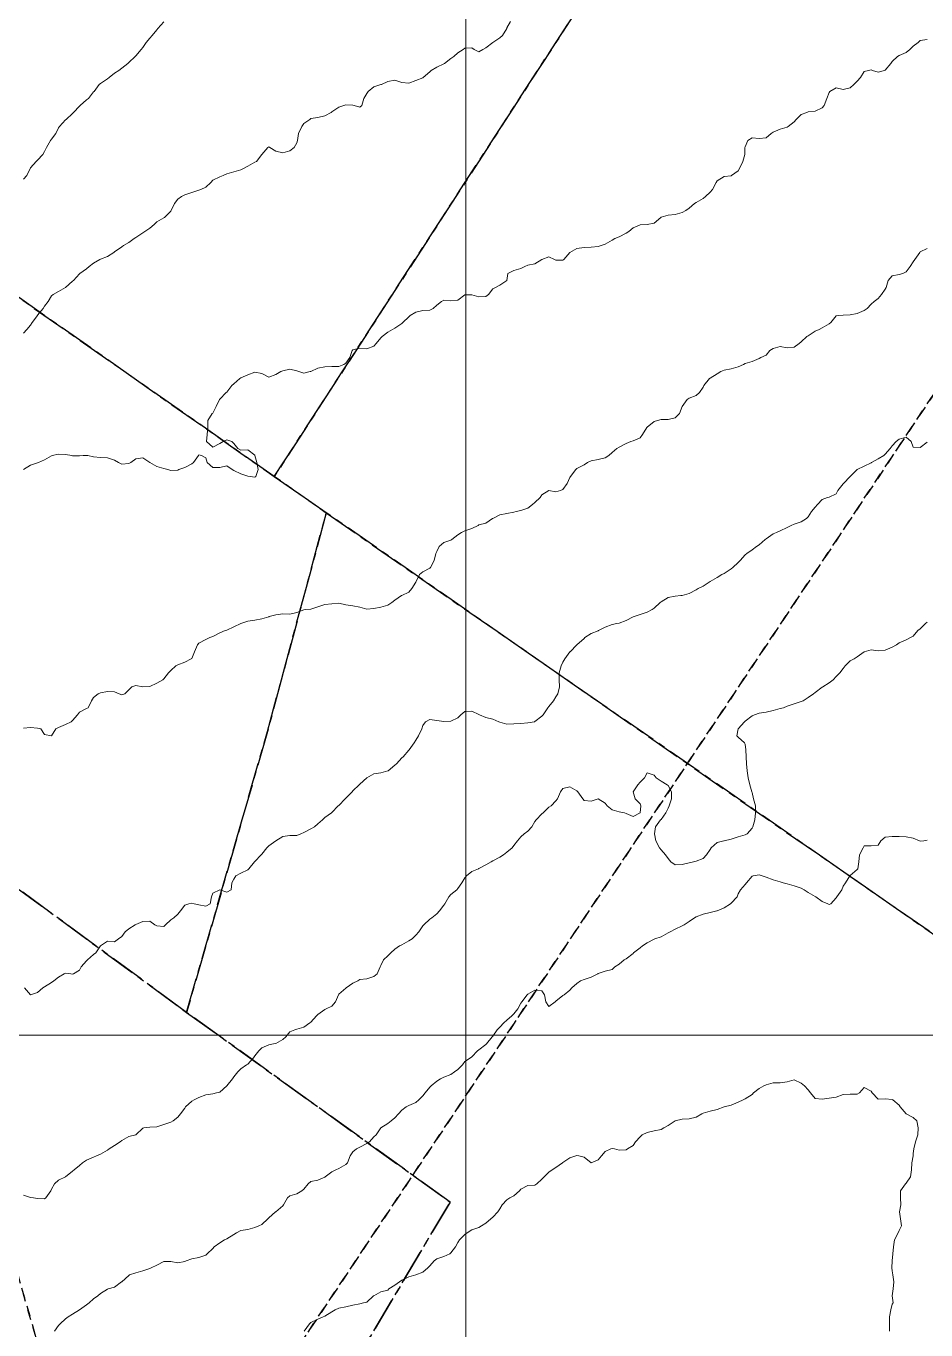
# Model space of a CAD drawing. Header units: centimetres. Extents: x 0 to 642158, y -847 to 649707.
# Drawn here: x 615935.4 to 615999.7, y 620066.3 to 620159.4 of the extents above; entities that cross this region are included whole.
import ezdxf

# ---------------------------------------------------------------- set-up
doc = ezdxf.new("R2010")
doc.units = ezdxf.units.CM
doc.header["$MEASUREMENT"] = 0
doc.linetypes.add('CENTERX2', pattern=[4, 2.5, -0.5, 0.5, -0.5])
doc.linetypes.add('JIS_02_0.7', pattern=[1.35, 0.75, -0.6])
for name, color, linetype, lineweight in [('MEV_grille', 254, 'Continuous', 9), ('WAL_parcellaire agricole', 7, 'JIS_02_0.7', 25), ('WAL_topographie 0.5', 253, 'Continuous', 20)]:
    doc.layers.add(name, color=color, linetype=linetype, lineweight=lineweight)
doc.layers.add('SPW_parcellaire cadastral', color=7, linetype='CENTERX2', lineweight=25, true_color=0xff0542)

# ---------------------------------------------------------------- blocks, each defined once
blk = doc.blocks.new('*U114')
at = {"layer": 'MEV_grille', "transparency": 33554687}
blk.add_lwpolyline([(-1338.461, 0), (1338.461, 0)], dxfattribs=at)
blk = doc.blocks.new('*U115')
at = {"layer": 'MEV_grille', "color": 0, "linetype": 'ByBlock', "lineweight": -2, "transparency": 16777216}
blk.add_blockref('*U114', (0, -2300), dxfattribs=at)
blk = doc.blocks.new('*U112')
at = {"layer": 'MEV_grille', "transparency": 33554687}
blk.add_lwpolyline([(0, 1825.476), (0, -1825.476)], dxfattribs=at)
blk = doc.blocks.new('*U113')
at = {"layer": 'MEV_grille', "color": 0, "linetype": 'ByBlock', "lineweight": -2, "transparency": 16777216}
blk.add_blockref('*U112', (600, 0), dxfattribs=at)

msp = doc.modelspace()

# ---------------------------------------------------------------- linework, layer by layer
at = {"layer": 'SPW_parcellaire cadastral'}
for points in [[(615891.917, 620173.613), (615895.065, 620178.511), (615907.563, 620197.954), (615915.913, 620210.944), (615922.479, 620221.159), (615926.892, 620228.023), (615935.274, 620241.065), (615943.12, 620253.27), (615952.038, 620267.144), (615960.558, 620280.975), (615961.505, 620282.512), (615982.334, 620272.36), (615981.524, 620270.44), (615983.554, 620269.58), (615984.324, 620271.39), (616031.659, 620248.331), (615953.145, 620127.255), (615929.465, 620143.854), (615915.182, 620112.256), (615895.058, 620127.02), (615872.572, 620143.518), (615891.917, 620173.613)], [(615953.145, 620127.255), (616031.659, 620248.331), (616113.067, 620206.183), (616073.592, 620158.112), (616067.603, 620150.735), (616044.916, 620121.783), (616044.003, 620120.557), (616016.529, 620083.663), (616016.323, 620083.38), (615956.854, 620124.661), (615953.145, 620127.255)], [(615915.182, 620112.256), (615929.465, 620143.854), (615953.145, 620127.255), (615956.854, 620124.661), (615952.659, 620109.059), (615946.888, 620088.993), (615915.182, 620112.256)], [(616010.112, 620074.836), (616000.203, 620061.184), (615998.294, 620058.897), (615988.664, 620043.038), (615985.801, 620038.308), (615984.7, 620036.49), (615982.973, 620033.799), (615982.295, 620032.687), (615961.524, 619998.675), (615960.7, 619997.341), (615954.546, 619987.448), (615943.193, 619994.775), (615954.326, 620014.289), (615935.763, 620024.967), (615965.691, 620075.456), (615946.888, 620088.993), (615952.659, 620109.059), (615956.854, 620124.661), (616016.323, 620083.38), (616010.112, 620074.836)], [(615915.182, 620112.256), (615946.888, 620088.993), (615965.691, 620075.456), (615935.763, 620024.967), (615931.384, 620017.584), (615921.306, 620023.56), (615924.419, 620028.984), (615913.616, 620035.125), (615903.008, 620016.753), (615901.237, 620014.262), (615896.22, 620018.627), (615893.903, 620015.366), (615884.68, 620023.608), (615867.384, 620038.968), (615876.349, 620048.053), (615881.571, 620053.877), (615891.43, 620064.089), (615915.182, 620112.256)]]:
    msp.add_lwpolyline(points, dxfattribs=at)
at = {"layer": 'WAL_parcellaire agricole'}
for points in [[(616150.914, 620359.078), (615936.082, 620036.976), (615932.582, 620039.176), (615940.259, 620051.484), (615927.245, 620096.578), (615917.1, 620116.655)], [(616150.914, 620359.078), (616183.111, 620336.635), (616208.947, 620308.639), (616155.622, 620243.466), (616217.862, 620182.708), (616203.663, 620173.206), (616184.165, 620157.904), (616167.867, 620143.102), (616128.472, 620104.198), (616097.776, 620073.395), (616056.231, 620032.04), (616023.654, 620063.139), (616022.713, 620062.374), (616011.3, 620073.696), (616009.712, 620074.108), (615999.979, 620060.383), (615981.482, 620034.031), (615960.98, 620049.529), (615951.282, 620035.378), (615946.22, 620026.579), (615935.605, 620032.368), (615936.082, 620036.976), (616150.914, 620359.078)], [(615940.259, 620051.484), (615932.582, 620039.176), (615917.581, 620048.874), (615911.899, 620041.34), (615912.03, 620035.53), (615902.585, 620017.472), (615905.185, 620015.173), (615900.586, 620009.872), (615867.983, 620038.768), (615876.881, 620048.669), (615890.563, 620063.375), (615917.1, 620116.655), (615927.245, 620096.578), (615940.259, 620051.484)]]:
    msp.add_lwpolyline(points, dxfattribs=at)
at = {"layer": 'WAL_topographie 0.5'}
for points in [[(615935.25, 620137.482), (615935.484, 620137.75), (615935.75, 620138.065), (615935.866, 620138.25), (615936.237, 620138.75), (615936.25, 620138.767), (615936.653, 620139.25), (615936.75, 620139.409), (615937.009, 620139.75), (615937.25, 620140.162), (615937.357, 620140.25), (615937.75, 620140.47), (615938.25, 620140.75), (615938.25, 620140.75), (615938.75, 620141.203), (615938.804, 620141.25), (615939.25, 620141.731), (615939.274, 620141.75), (615939.75, 620142.083), (615939.935, 620142.25), (615940.25, 620142.486), (615940.702, 620142.75), (615940.75, 620142.776), (615941.25, 620142.957), (615941.697, 620143.25), (615941.75, 620143.287), (615942.25, 620143.661), (615942.369, 620143.75), (615942.75, 620143.966), (615943.139, 620144.25), (615943.25, 620144.331), (615943.75, 620144.663), (615943.896, 620144.75), (615944.25, 620144.986), (615944.567, 620145.25), (615944.75, 620145.427), (615945.25, 620145.724), (615945.3, 620145.75), (615945.75, 620146.2), (615945.778, 620146.25), (615946.016, 620146.75), (615946.25, 620147.063), (615946.515, 620147.25), (615946.75, 620147.371), (615947.25, 620147.524), (615947.75, 620147.687), (615947.893, 620147.75), (615948.25, 620147.917), (615948.62, 620148.25), (615948.75, 620148.402), (615949.25, 620148.653), (615949.5, 620148.75), (615949.75, 620148.875), (615950.25, 620149.016), (615950.75, 620149.139), (615950.938, 620149.25), (615951.25, 620149.417), (615951.75, 620149.694), (615951.875, 620149.75), (615952.25, 620150.25), (615952.25, 620150.25), (615952.678, 620150.75), (615952.75, 620150.788), (615952.834, 620150.75), (615953.25, 620150.473), (615953.75, 620150.375), (615954.25, 620150.51), (615954.566, 620150.75), (615954.75, 620151.068), (615954.809, 620151.25), (615954.871, 620151.75), (615955.121, 620152.25), (615955.25, 620152.461), (615955.673, 620152.75), (615955.75, 620152.817), (615956.25, 620152.897), (615956.75, 620153.015), (615957.194, 620153.25), (615957.25, 620153.286), (615957.75, 620153.615), (615958.1, 620153.75), (615958.25, 620153.791), (615958.75, 620153.771), (615958.85, 620153.75), (615959.25, 620153.625), (615959.393, 620153.75), (615959.536, 620154.25), (615959.75, 620154.596), (615959.833, 620154.75), (615960.25, 620155.073), (615960.75, 620155.236), (615960.786, 620155.25), (615961.25, 620155.467), (615961.75, 620155.547), (615962.25, 620155.386), (615962.75, 620155.335), (615963.25, 620155.526), (615963.75, 620155.73), (615963.778, 620155.75), (615964.25, 620156.155), (615964.33, 620156.25), (615964.75, 620156.469), (615965.25, 620156.729), (615965.287, 620156.75), (615965.75, 620157.089), (615965.964, 620157.25), (615966.25, 620157.505), (615966.633, 620157.75), (615966.75, 620157.84), (615967.25, 620157.857), (615967.4, 620157.75), (615967.75, 620157.566), (615968.019, 620157.75), (615968.25, 620157.861), (615968.75, 620158.25), (615968.75, 620158.25), (615969.25, 620158.566), (615969.425, 620158.75), (615969.731, 620159.25), (615969.75, 620159.298), (615970.014, 620159.75)], [(615935.25, 620148.477), (615935.485, 620148.75), (615935.728, 620149.25), (615935.75, 620149.292), (615936.143, 620149.75), (615936.25, 620149.836), (615936.632, 620150.25), (615936.75, 620150.454), (615936.885, 620150.75), (615937.18, 620151.25), (615937.25, 620151.333), (615937.544, 620151.75), (615937.75, 620152.139), (615937.823, 620152.25), (615938.25, 620152.71), (615938.292, 620152.75), (615938.75, 620153.184), (615938.818, 620153.25), (615939.25, 620153.707), (615939.286, 620153.75), (615939.75, 620154.148), (615939.872, 620154.25), (615940.25, 620154.72), (615940.276, 620154.75), (615940.653, 620155.25), (615940.75, 620155.317), (615941.25, 620155.644), (615941.369, 620155.75), (615941.75, 620156.041), (615942.053, 620156.25), (615942.25, 620156.41), (615942.682, 620156.75), (615942.75, 620156.824), (615943.203, 620157.25), (615943.25, 620157.298), (615943.65, 620157.75), (615943.75, 620157.885), (615943.987, 620158.25), (615944.25, 620158.55), (615944.425, 620158.75), (615944.75, 620159.144), (615944.825, 620159.25), (615945.25, 620159.705)], [(615935.25, 620127.75), (615935.75, 620128.074), (615936.25, 620128.226), (615936.317, 620128.25), (615936.75, 620128.447), (615937.25, 620128.733), (615937.3, 620128.75), (615937.75, 620128.848), (615938.25, 620128.837), (615938.694, 620128.75), (615938.75, 620128.739), (615939.25, 620128.739), (615939.5, 620128.75), (615939.75, 620128.764), (615939.833, 620128.75), (615940.25, 620128.667), (615940.75, 620128.621), (615941.25, 620128.583), (615941.75, 620128.429), (615942.028, 620128.25), (615942.25, 620128.136), (615942.75, 620128.175), (615942.893, 620128.25), (615943.25, 620128.518), (615943.75, 620128.589), (615944.25, 620128.267), (615944.269, 620128.25), (615944.75, 620127.972), (615945.25, 620127.827), (615945.536, 620127.75), (615945.75, 620127.693), (615946.25, 620127.72), (615946.341, 620127.75), (615946.75, 620127.895), (615947.25, 620128.157), (615947.388, 620128.25), (615947.727, 620128.75), (615947.75, 620128.796), (615947.95, 620128.75), (615948.25, 620128.583), (615948.357, 620128.25), (615948.75, 620127.906), (615949.25, 620127.906), (615949.75, 620128.01), (615950.132, 620127.75), (615950.25, 620127.694), (615950.75, 620127.441), (615951.25, 620127.273), (615951.417, 620127.25), (615951.75, 620127.214), (615951.827, 620127.25), (615951.988, 620127.75), (615951.893, 620128.25), (615951.766, 620128.75), (615951.75, 620128.773), (615951.25, 620129.161), (615950.75, 620129.147), (615950.536, 620129.25), (615950.25, 620129.614), (615950.125, 620129.75), (615949.75, 620129.882), (615949.5, 620129.75), (615949.25, 620129.614), (615948.75, 620129.342), (615948.31, 620129.75), (615948.36, 620130.25), (615948.407, 620130.75), (615948.4, 620131.25), (615948.717, 620131.75), (615948.75, 620131.788), (615948.99, 620132.25), (615949.228, 620132.75), (615949.25, 620132.772), (615949.708, 620133.25), (615949.75, 620133.28), (615950.11, 620133.75), (615950.25, 620133.883), (615950.684, 620134.25), (615950.75, 620134.296), (615951.25, 620134.515), (615951.75, 620134.7), (615952.25, 620134.607), (615952.75, 620134.355), (615953.25, 620134.55), (615953.603, 620134.75), (615953.75, 620134.807), (615954.25, 620134.909), (615954.75, 620134.798), (615954.887, 620134.75), (615955.25, 620134.639), (615955.694, 620134.75), (615955.75, 620134.764), (615956.25, 620135), (615956.75, 620135.094), (615957.25, 620135.107), (615957.75, 620135.107), (615958.107, 620135.25), (615958.25, 620135.341), (615958.54, 620135.75), (615958.694, 620136.25), (615958.75, 620136.295), (615959.25, 620136.407), (615959.75, 620136.361), (615960.25, 620136.55), (615960.404, 620136.75), (615960.75, 620137.159), (615960.855, 620137.25), (615961.25, 620137.562), (615961.571, 620137.75), (615961.75, 620137.854), (615962.25, 620138.175), (615962.329, 620138.25), (615962.75, 620138.65), (615962.841, 620138.75), (615963.25, 620138.993), (615963.75, 620139.1), (615964.25, 620139.125), (615964.477, 620139.25), (615964.75, 620139.5), (615965.083, 620139.75), (615965.25, 620139.838), (615965.75, 620139.798), (615966.25, 620139.857), (615966.75, 620140.217), (615967.25, 620140.229), (615967.75, 620140.083), (615968.25, 620140.098), (615968.434, 620140.25), (615968.75, 620140.65), (615968.938, 620140.75), (615969.25, 620140.917), (615969.75, 620141.25), (615969.75, 620141.251), (615969.812, 620141.75), (615970.25, 620141.956), (615970.75, 620142.111), (615971.028, 620142.25), (615971.25, 620142.341), (615971.75, 620142.434), (615972.25, 620142.75), (615972.25, 620142.75), (615972.75, 620142.941), (615973.15, 620142.75), (615973.25, 620142.697), (615973.75, 620142.713), (615973.817, 620142.75), (615974.25, 620143.25), (615974.25, 620143.25), (615974.75, 620143.528), (615975.25, 620143.613), (615975.75, 620143.625), (615976.25, 620143.678), (615976.464, 620143.75), (615976.75, 620143.845), (615977.25, 620144.135), (615977.45, 620144.25), (615977.75, 620144.375), (615978.25, 620144.625), (615978.446, 620144.75), (615978.75, 620145), (615979.25, 620145.215), (615979.75, 620145.25), (615979.75, 620145.25), (615980.25, 620145.35), (615980.73, 620145.75), (615980.75, 620145.761), (615981.25, 620145.924), (615981.75, 620145.96), (615982.25, 620146.094), (615982.528, 620146.25), (615982.75, 620146.424), (615983.145, 620146.75), (615983.25, 620146.827), (615983.75, 620147.103), (615983.929, 620147.25), (615984.25, 620147.55), (615984.417, 620147.75), (615984.684, 620148.25), (615984.75, 620148.359), (615985.25, 620148.676), (615985.75, 620148.733), (615985.786, 620148.75), (615986.25, 620149.075), (615986.356, 620149.25), (615986.578, 620149.75), (615986.727, 620150.25), (615986.741, 620150.75), (615986.75, 620150.8), (615986.937, 620151.25), (615987.25, 620151.442), (615987.75, 620151.385), (615988.25, 620151.446), (615988.618, 620151.75), (615988.75, 620151.843), (615989.25, 620152.046), (615989.75, 620152.185), (615989.833, 620152.25), (615990.25, 620152.576), (615990.383, 620152.75), (615990.75, 620153.094), (615991.167, 620153.25), (615991.25, 620153.282), (615991.75, 620153.33), (615992.25, 620153.583), (615992.39, 620153.75), (615992.589, 620154.25), (615992.75, 620154.667), (615992.803, 620154.75), (615993.25, 620155.008), (615993.75, 620154.886), (615994.25, 620155.009), (615994.519, 620155.25), (615994.75, 620155.481), (615994.983, 620155.75), (615995.25, 620156.171), (615995.55, 620156.25), (615995.75, 620156.28), (615995.85, 620156.25), (615996.25, 620156.121), (615996.694, 620156.25), (615996.75, 620156.271), (615997.146, 620156.75), (615997.25, 620156.893), (615997.625, 620157.25), (615997.75, 620157.313), (615998.25, 620157.539), (615998.5, 620157.75), (615998.75, 620157.972), (615999.095, 620158.25), (615999.25, 620158.386), (615999.75, 620158.462)], [(615935.25, 620109.281), (615935.75, 620109.331), (615936.25, 620109.297), (615936.472, 620109.25), (615936.75, 620108.833), (615937.25, 620108.75), (615937.562, 620109.25), (615937.75, 620109.331), (615938.25, 620109.554), (615938.641, 620109.75), (615938.75, 620109.831), (615939.092, 620110.25), (615939.25, 620110.432), (615939.75, 620110.693), (615939.85, 620110.75), (615940.089, 620111.25), (615940.25, 620111.487), (615940.583, 620111.75), (615940.75, 620111.819), (615941.25, 620111.899), (615941.75, 620111.879), (615942.083, 620111.75), (615942.25, 620111.663), (615942.472, 620111.75), (615942.75, 620112.028), (615942.972, 620112.25), (615943.25, 620112.336), (615943.75, 620112.25), (615944.25, 620112.27), (615944.75, 620112.491), (615945.187, 620112.75), (615945.25, 620112.813), (615945.6, 620113.25), (615945.75, 620113.417), (615946.125, 620113.75), (615946.25, 620113.819), (615946.75, 620114.008), (615947.221, 620114.25), (615947.25, 620114.273), (615947.456, 620114.75), (615947.665, 620115.25), (615947.75, 620115.355), (615948.25, 620115.625), (615948.536, 620115.75), (615948.75, 620115.844), (615949.25, 620116.104), (615949.631, 620116.25), (615949.75, 620116.295), (615950.25, 620116.53), (615950.75, 620116.75), (615950.75, 620116.75), (615951.25, 620116.917), (615951.75, 620117), (615952.25, 620117.106), (615952.75, 620117.241), (615952.786, 620117.25), (615953.25, 620117.38), (615953.75, 620117.448), (615954.25, 620117.437), (615954.75, 620117.556), (615955.25, 620117.734), (615955.375, 620117.75), (615955.75, 620117.784), (615956.25, 620117.961), (615956.75, 620118.109), (615957.25, 620118.174), (615957.75, 620118.221), (615958.25, 620118.087), (615958.75, 620118.017), (615959.25, 620117.921), (615959.75, 620117.794), (615960.25, 620117.841), (615960.75, 620117.922), (615961.25, 620118.077), (615961.544, 620118.25), (615961.75, 620118.434), (615962.212, 620118.75), (615962.25, 620118.771), (615962.75, 620119.01), (615962.964, 620119.25), (615963.25, 620119.721), (615963.263, 620119.75), (615963.511, 620120.25), (615963.75, 620120.446), (615964.25, 620120.707), (615964.294, 620120.75), (615964.556, 620121.25), (615964.674, 620121.75), (615964.75, 620121.906), (615964.922, 620122.25), (615965.25, 620122.542), (615965.75, 620122.705), (615965.821, 620122.75), (615966.25, 620123.093), (615966.5, 620123.25), (615966.75, 620123.375), (615967.25, 620123.547), (615967.691, 620123.75), (615967.75, 620123.8), (615968.25, 620123.927), (615968.708, 620124.25), (615968.75, 620124.263), (615969.25, 620124.511), (615969.75, 620124.613), (615970.25, 620124.707), (615970.417, 620124.75), (615970.75, 620124.835), (615971.25, 620125.006), (615971.567, 620125.25), (615971.75, 620125.399), (615972.122, 620125.75), (615972.25, 620125.945), (615972.75, 620126.25), (615973.25, 620126.156), (615973.583, 620126.25), (615973.75, 620126.322), (615974.04, 620126.75), (615974.25, 620127.183), (615974.286, 620127.25), (615974.667, 620127.75), (615974.75, 620127.819), (615975.25, 620128.09), (615975.5, 620128.25), (615975.75, 620128.383), (615976.25, 620128.468), (615976.75, 620128.579), (615977.021, 620128.75), (615977.25, 620128.979), (615977.592, 620129.25), (615977.75, 620129.357), (615978.25, 620129.603), (615978.583, 620129.75), (615978.75, 620129.81), (615979.25, 620130.026), (615979.426, 620130.25), (615979.724, 620130.75), (615979.75, 620130.779), (615980.25, 620131.174), (615980.5, 620131.25), (615980.75, 620131.324), (615981.25, 620131.337), (615981.75, 620131.434), (615982.074, 620131.75), (615982.25, 620132.25), (615982.25, 620132.25), (615982.614, 620132.75), (615982.75, 620132.85), (615983.25, 620133.036), (615983.487, 620133.25), (615983.75, 620133.635), (615983.813, 620133.75), (615984.2, 620134.25), (615984.25, 620134.286), (615984.75, 620134.589), (615985.028, 620134.75), (615985.25, 620134.858), (615985.75, 620134.941), (615986.25, 620135.089), (615986.635, 620135.25), (615986.75, 620135.313), (615987.25, 620135.456), (615987.75, 620135.683), (615987.861, 620135.75), (615988.25, 620135.917), (615988.519, 620136.25), (615988.75, 620136.396), (615989.25, 620136.527), (615989.75, 620136.437), (615990.25, 620136.48), (615990.607, 620136.75), (615990.75, 620136.871), (615991.167, 620137.25), (615991.25, 620137.303), (615991.75, 620137.625), (615992.028, 620137.75), (615992.25, 620137.861), (615992.75, 620138.15), (615992.859, 620138.25), (615993.25, 620138.724), (615993.417, 620138.75), (615993.75, 620138.786), (615994.25, 620138.797), (615994.75, 620138.885), (615995.25, 620139.109), (615995.454, 620139.25), (615995.75, 620139.558), (615995.968, 620139.75), (615996.25, 620139.974), (615996.492, 620140.25), (615996.75, 620140.636), (615996.808, 620140.75), (615996.966, 620141.25), (615997.25, 620141.589), (615997.75, 620141.679), (615998, 620141.75), (615998.25, 620141.869), (615998.526, 620142.25), (615998.75, 620142.575), (615998.859, 620142.75), (615999.22, 620143.25), (615999.25, 620143.285), (615999.75, 620143.531)], [(615935.317, 620090.75), (615935.75, 620090.25), (615936.25, 620090.406), (615936.616, 620090.75), (615936.75, 620090.827), (615937.25, 620091.133), (615937.409, 620091.25), (615937.75, 620091.518), (615938.156, 620091.75), (615938.25, 620091.794), (615938.625, 620091.75), (615938.75, 620091.728), (615938.812, 620091.75), (615939.25, 620092), (615939.359, 620092.25), (615939.75, 620092.681), (615939.817, 620092.75), (615940.25, 620093.121), (615940.405, 620093.25), (615940.75, 620093.75), (615940.75, 620093.75), (615941.25, 620094.075), (615941.75, 620094.036), (615942.031, 620094.25), (615942.25, 620094.417), (615942.491, 620094.75), (615942.75, 620094.971), (615943.225, 620095.25), (615943.25, 620095.269), (615943.75, 620095.479), (615944.25, 620095.5), (615944.625, 620095.25), (615944.75, 620095.185), (615945.25, 620095.125), (615945.386, 620095.25), (615945.75, 620095.598), (615945.969, 620095.75), (615946.25, 620096.015), (615946.461, 620096.25), (615946.75, 620096.643), (615947.05, 620096.75), (615947.25, 620096.788), (615947.417, 620096.75), (615947.75, 620096.673), (615948.25, 620096.583), (615948.558, 620096.75), (615948.659, 620097.25), (615948.75, 620097.5), (615949.25, 620097.75), (615949.25, 620097.75), (615949.25, 620097.75), (615949.75, 620097.576), (615950.058, 620097.75), (615950.119, 620098.25), (615950.25, 620098.499), (615950.389, 620098.75), (615950.75, 620098.936), (615951.25, 620099.167), (615951.316, 620099.25), (615951.739, 620099.75), (615951.75, 620099.761), (615952.217, 620100.25), (615952.25, 620100.3), (615952.605, 620100.75), (615952.75, 620100.891), (615953.25, 620101.25), (615953.25, 620101.25), (615953.75, 620101.547), (615954.25, 620101.625), (615954.75, 620101.632), (615955.032, 620101.75), (615955.25, 620101.835), (615955.75, 620102.101), (615956.009, 620102.25), (615956.25, 620102.447), (615956.595, 620102.75), (615956.75, 620102.905), (615957.226, 620103.25), (615957.25, 620103.272), (615957.708, 620103.75), (615957.75, 620103.778), (615958.209, 620104.25), (615958.25, 620104.297), (615958.703, 620104.75), (615958.75, 620104.804), (615959.196, 620105.25), (615959.25, 620105.302), (615959.75, 620105.75), (615959.75, 620105.75), (615960.25, 620106.029), (615960.75, 620106.099), (615961.25, 620106.234), (615961.278, 620106.25), (615961.75, 620106.636), (615961.859, 620106.75), (615962.25, 620107.159), (615962.35, 620107.25), (615962.75, 620107.721), (615962.768, 620107.75), (615963.13, 620108.25), (615963.25, 620108.426), (615963.428, 620108.75), (615963.667, 620109.25), (615963.75, 620109.472), (615963.929, 620109.75), (615964.25, 620109.917), (615964.75, 620109.838), (615965.25, 620109.76), (615965.75, 620109.788), (615966.25, 620110.028), (615966.46, 620110.25), (615966.75, 620110.489), (615967.25, 620110.497), (615967.75, 620110.261), (615967.786, 620110.25), (615968.25, 620110.062), (615968.75, 620109.942), (615969.161, 620109.75), (615969.25, 620109.708), (615969.75, 620109.586), (615970.25, 620109.59), (615970.75, 620109.622), (615971.25, 620109.676), (615971.712, 620109.75), (615971.75, 620109.758), (615972.25, 620110.134), (615972.344, 620110.25), (615972.668, 620110.75), (615972.75, 620110.844), (615973.066, 620111.25), (615973.25, 620111.534), (615973.392, 620111.75), (615973.504, 620112.25), (615973.474, 620112.75), (615973.471, 620113.25), (615973.628, 620113.75), (615973.75, 620114.012), (615973.889, 620114.25), (615974.25, 620114.731), (615974.272, 620114.75), (615974.75, 620115.25), (615974.75, 620115.25), (615975.25, 620115.702), (615975.309, 620115.75), (615975.75, 620116.039), (615976.25, 620116.232), (615976.286, 620116.25), (615976.75, 620116.51), (615977.25, 620116.687), (615977.583, 620116.75), (615977.75, 620116.776), (615978.25, 620116.979), (615978.75, 620117.226), (615978.822, 620117.25), (615979.25, 620117.408), (615979.75, 620117.563), (615980.11, 620117.75), (615980.25, 620117.859), (615980.681, 620118.25), (615980.75, 620118.319), (615981.25, 620118.622), (615981.75, 620118.711), (615982.15, 620118.75), (615982.25, 620118.764), (615982.75, 620118.9), (615983.25, 620119.157), (615983.406, 620119.25), (615983.75, 620119.427), (615984.25, 620119.75), (615984.25, 620119.75), (615984.75, 620120.039), (615985.083, 620120.25), (615985.25, 620120.329), (615985.75, 620120.658), (615985.865, 620120.75), (615986.25, 620121.116), (615986.395, 620121.25), (615986.75, 620121.659), (615986.87, 620121.75), (615987.25, 620122.029), (615987.562, 620122.25), (615987.75, 620122.372), (615988.174, 620122.75), (615988.25, 620122.808), (615988.75, 620123.159), (615989, 620123.25), (615989.25, 620123.379), (615989.75, 620123.607), (615990.028, 620123.75), (615990.25, 620123.864), (615990.75, 620124.018), (615991.132, 620124.25), (615991.25, 620124.375), (615991.481, 620124.75), (615991.75, 620125.068), (615991.924, 620125.25), (615992.25, 620125.607), (615992.625, 620125.75), (615992.75, 620125.786), (615993.25, 620126.012), (615993.372, 620126.25), (615993.75, 620126.734), (615993.763, 620126.75), (615994.25, 620127.25), (615994.25, 620127.25), (615994.75, 620127.75), (615994.75, 620127.75), (615995.25, 620128.005), (615995.75, 620128.233), (615995.774, 620128.25), (615996.25, 620128.525), (615996.64, 620128.75), (615996.75, 620128.842), (615997.101, 620129.25), (615997.25, 620129.439), (615997.542, 620129.75), (615997.75, 620129.911), (615998.25, 620130.061), (615998.61, 620129.75), (615998.75, 620129.341), (615999.25, 620129.324), (615999.75, 620129.718)], [(615935.25, 620075.947), (615935.75, 620075.775), (615935.95, 620075.75), (615936.25, 620075.717), (615936.75, 620075.69), (615936.846, 620075.75), (615937.194, 620076.25), (615937.25, 620076.383), (615937.462, 620076.75), (615937.75, 620077.008), (615938.25, 620077.25), (615938.25, 620077.25), (615938.75, 620077.669), (615938.854, 620077.75), (615939.25, 620078.067), (615939.454, 620078.25), (615939.75, 620078.45), (615940.25, 620078.672), (615940.456, 620078.75), (615940.75, 620078.885), (615941.25, 620079.171), (615941.35, 620079.25), (615941.75, 620079.505), (615942.134, 620079.75), (615942.25, 620079.856), (615942.75, 620080.141), (615943.25, 620080.25), (615943.25, 620080.25), (615943.75, 620080.727), (615943.834, 620080.75), (615944.25, 620080.812), (615944.75, 620080.836), (615945.25, 620081), (615945.75, 620081.148), (615945.922, 620081.25), (615946.25, 620081.517), (615946.45, 620081.75), (615946.75, 620082.167), (615946.815, 620082.25), (615947.25, 620082.658), (615947.417, 620082.75), (615947.75, 620082.92), (615948.25, 620083.117), (615948.75, 620083.194), (615949.023, 620083.25), (615949.25, 620083.303), (615949.75, 620083.75), (615949.75, 620083.75), (615950.169, 620084.25), (615950.25, 620084.4), (615950.53, 620084.75), (615950.75, 620084.97), (615951.162, 620085.25), (615951.25, 620085.294), (615951.658, 620085.75), (615951.75, 620085.89), (615952.05, 620086.25), (615952.25, 620086.472), (615952.75, 620086.673), (615953.084, 620086.75), (615953.25, 620086.787), (615953.75, 620087.07), (615953.962, 620087.25), (615954.25, 620087.615), (615954.6, 620087.75), (615954.75, 620087.789), (615955.25, 620087.941), (615955.67, 620088.25), (615955.75, 620088.309), (615956.156, 620088.75), (615956.25, 620088.85), (615956.75, 620089.207), (615956.85, 620089.25), (615957.25, 620089.45), (615957.523, 620089.75), (615957.716, 620090.25), (615957.75, 620090.297), (615958.25, 620090.734), (615958.266, 620090.75), (615958.75, 620091.08), (615959.114, 620091.25), (615959.25, 620091.338), (615959.75, 620091.383), (615960.25, 620091.559), (615960.491, 620091.75), (615960.709, 620092.25), (615960.75, 620092.338), (615960.95, 620092.75), (615961.25, 620093.034), (615961.472, 620093.25), (615961.75, 620093.52), (615962.09, 620093.75), (615962.25, 620093.829), (615962.75, 620094.094), (615962.976, 620094.25), (615963.25, 620094.516), (615963.453, 620094.75), (615963.75, 620095.173), (615963.806, 620095.25), (615964.25, 620095.65), (615964.393, 620095.75), (615964.75, 620096.044), (615964.939, 620096.25), (615965.25, 620096.646), (615965.308, 620096.75), (615965.613, 620097.25), (615965.75, 620097.409), (615966.167, 620097.75), (615966.25, 620097.844), (615966.521, 620098.25), (615966.75, 620098.594), (615966.856, 620098.75), (615967.25, 620099.053), (615967.73, 620099.25), (615967.75, 620099.259), (615968.25, 620099.53), (615968.629, 620099.75), (615968.75, 620099.823), (615969.25, 620100.09), (615969.508, 620100.25), (615969.75, 620100.445), (615970.117, 620100.75), (615970.25, 620100.91), (615970.493, 620101.25), (615970.75, 620101.523), (615970.977, 620101.75), (615971.25, 620101.946), (615971.53, 620102.25), (615971.75, 620102.617), (615971.83, 620102.75), (615972.25, 620103.17), (615972.335, 620103.25), (615972.75, 620103.656), (615972.905, 620103.75), (615973.25, 620104.095), (615973.36, 620104.25), (615973.58, 620104.75), (615973.75, 620104.974), (615974.25, 620105.1), (615974.75, 620104.803), (615974.808, 620104.75), (615975.167, 620104.25), (615975.25, 620104.135), (615975.75, 620104.077), (615976.25, 620104.25), (615976.25, 620104.25), (615976.25, 620104.25), (615976.75, 620103.938), (615976.9, 620103.75), (615977.25, 620103.458), (615977.75, 620103.321), (615978.15, 620103.25), (615978.25, 620103.188), (615978.75, 620102.972), (615979.25, 620103.25), (615979.25, 620103.25), (615979.303, 620103.75), (615979.25, 620103.884), (615978.906, 620104.25), (615978.75, 620104.75), (615978.75, 620104.75), (615978.75, 620104.75), (615979.083, 620105.25), (615979.25, 620105.424), (615979.562, 620105.75), (615979.75, 620106.096), (615980.25, 620105.944), (615980.402, 620105.75), (615980.75, 620105.507), (615981.175, 620105.25), (615981.25, 620105.205), (615981.504, 620104.75), (615981.488, 620104.25), (615981.339, 620103.75), (615981.25, 620103.573), (615981.08, 620103.25), (615980.75, 620102.774), (615980.717, 620102.75), (615980.364, 620102.25), (615980.277, 620101.75), (615980.375, 620101.25), (615980.65, 620100.75), (615980.75, 620100.614), (615981.058, 620100.25), (615981.25, 620099.992), (615981.456, 620099.75), (615981.75, 620099.523), (615982.25, 620099.544), (615982.75, 620099.685), (615983.073, 620099.75), (615983.25, 620099.802), (615983.75, 620099.981), (615983.99, 620100.25), (615984.25, 620100.615), (615984.32, 620100.75), (615984.75, 620101.137), (615985.231, 620101.25), (615985.25, 620101.254), (615985.75, 620101.365), (615986.25, 620101.535), (615986.75, 620101.671), (615986.893, 620101.75), (615987.25, 620102.151), (615987.304, 620102.25), (615987.448, 620102.75), (615987.5, 620103.25), (615987.48, 620103.75), (615987.359, 620104.25), (615987.25, 620104.69), (615987.232, 620104.75), (615987.098, 620105.25), (615986.961, 620105.75), (615986.894, 620106.25), (615986.847, 620106.75), (615986.815, 620107.25), (615986.8, 620107.75), (615986.75, 620108.15), (615986.714, 620108.25), (615986.25, 620108.656), (615986.156, 620108.75), (615986.25, 620109.25), (615986.25, 620109.25), (615986.708, 620109.75), (615986.75, 620109.785), (615987.25, 620110.159), (615987.427, 620110.25), (615987.75, 620110.354), (615988.25, 620110.439), (615988.75, 620110.542), (615989.25, 620110.694), (615989.5, 620110.75), (615989.75, 620110.85), (615990.25, 620111.021), (615990.75, 620111.185), (615990.884, 620111.25), (615991.25, 620111.479), (615991.632, 620111.75), (615991.75, 620111.827), (615992.25, 620112.224), (615992.288, 620112.25), (615992.75, 620112.536), (615993.023, 620112.75), (615993.25, 620112.984), (615993.516, 620113.25), (615993.75, 620113.539), (615993.903, 620113.75), (615994.25, 620114.088), (615994.536, 620114.25), (615994.75, 620114.391), (615995.25, 620114.75), (615995.25, 620114.75), (615995.75, 620114.893), (615996.25, 620114.812), (615996.75, 620114.859), (615997.25, 620115.077), (615997.562, 620115.25), (615997.75, 620115.37), (615998.25, 620115.589), (615998.562, 620115.75), (615998.75, 620115.861), (615999.089, 620116.25), (615999.25, 620116.389), (615999.622, 620116.75), (615999.75, 620116.854)], [(615937.463, 620066.25), (615937.75, 620066.648), (615937.855, 620066.75), (615938.25, 620067.112), (615938.441, 620067.25), (615938.75, 620067.452), (615939.25, 620067.75), (615939.25, 620067.75), (615939.75, 620068.119), (615939.931, 620068.25), (615940.25, 620068.544), (615940.542, 620068.75), (615940.75, 620068.937), (615941.25, 620069.236), (615941.292, 620069.25), (615941.75, 620069.372), (615942.236, 620069.75), (615942.25, 620069.762), (615942.75, 620070.214), (615942.813, 620070.25), (615943.25, 620070.414), (615943.75, 620070.556), (615944.25, 620070.711), (615944.354, 620070.75), (615944.75, 620070.956), (615945.25, 620071.206), (615945.75, 620071.217), (615946.25, 620071.119), (615946.75, 620071.212), (615946.85, 620071.25), (615947.25, 620071.396), (615947.75, 620071.494), (615948.25, 620071.662), (615948.353, 620071.75), (615948.75, 620072.147), (615948.85, 620072.25), (615949.25, 620072.548), (615949.589, 620072.75), (615949.75, 620072.832), (615950.25, 620073.143), (615950.438, 620073.25), (615950.75, 620073.437), (615951.25, 620073.505), (615951.75, 620073.631), (615952.038, 620073.75), (615952.25, 620073.858), (615952.675, 620074.25), (615952.75, 620074.34), (615953.235, 620074.75), (615953.25, 620074.764), (615953.75, 620075.189), (615953.811, 620075.25), (615954.083, 620075.75), (615954.25, 620075.895), (615954.75, 620076.042), (615955.107, 620076.25), (615955.25, 620076.379), (615955.561, 620076.75), (615955.75, 620076.921), (615956.25, 620077.027), (615956.75, 620077.238), (615956.764, 620077.25), (615957.25, 620077.617), (615957.545, 620077.75), (615957.75, 620077.842), (615958.25, 620078.137), (615958.368, 620078.25), (615958.557, 620078.75), (615958.75, 620079.033), (615959.01, 620079.25), (615959.25, 620079.368), (615959.75, 620079.628), (615959.933, 620079.75), (615960.25, 620080.102), (615960.404, 620080.25), (615960.737, 620080.75), (615960.75, 620080.763), (615961.25, 620081.055), (615961.492, 620081.25), (615961.75, 620081.458), (615962.019, 620081.75), (615962.25, 620082.023), (615962.563, 620082.25), (615962.75, 620082.36), (615963.25, 620082.564), (615963.453, 620082.75), (615963.75, 620083.047), (615963.921, 620083.25), (615964.25, 620083.667), (615964.35, 620083.75), (615964.75, 620084.083), (615965.013, 620084.25), (615965.25, 620084.375), (615965.75, 620084.563), (615966.011, 620084.75), (615966.25, 620084.928), (615966.572, 620085.25), (615966.75, 620085.5), (615967.143, 620085.75), (615967.25, 620085.815), (615967.65, 620086.25), (615967.75, 620086.316), (615968.25, 620086.712), (615968.294, 620086.75), (615968.704, 620087.25), (615968.75, 620087.309), (615969.05, 620087.75), (615969.25, 620087.946), (615969.522, 620088.25), (615969.75, 620088.441), (615970.1, 620088.75), (615970.25, 620088.893), (615970.518, 620089.25), (615970.75, 620089.648), (615970.813, 620089.75), (615971.201, 620090.25), (615971.25, 620090.292), (615971.75, 620090.576), (615972.25, 620090.53), (615972.429, 620090.25), (615972.534, 620089.75), (615972.75, 620089.417), (615973.194, 620089.75), (615973.25, 620089.794), (615973.75, 620090.208), (615973.825, 620090.25), (615974.25, 620090.59), (615974.393, 620090.75), (615974.75, 620091.062), (615975.011, 620091.25), (615975.25, 620091.356), (615975.75, 620091.523), (615976.226, 620091.75), (615976.25, 620091.769), (615976.75, 620091.944), (615977.25, 620092.071), (615977.45, 620092.25), (615977.75, 620092.433), (615978.111, 620092.75), (615978.25, 620092.831), (615978.75, 620093.212), (615978.79, 620093.25), (615979.25, 620093.617), (615979.428, 620093.75), (615979.75, 620093.963), (615980.25, 620094.226), (615980.306, 620094.25), (615980.75, 620094.402), (615981.25, 620094.667), (615981.396, 620094.75), (615981.75, 620094.943), (615982.25, 620095.172), (615982.39, 620095.25), (615982.75, 620095.481), (615983.133, 620095.75), (615983.25, 620095.82), (615983.75, 620096.021), (615984.25, 620096.132), (615984.727, 620096.25), (615984.75, 620096.255), (615985.25, 620096.459), (615985.71, 620096.75), (615985.75, 620096.789), (615986.177, 620097.25), (615986.25, 620097.472), (615986.411, 620097.75), (615986.75, 620098.125), (615986.85, 620098.25), (615987.25, 620098.717), (615987.317, 620098.75), (615987.75, 620098.821), (615987.967, 620098.75), (615988.25, 620098.649), (615988.75, 620098.45), (615989.25, 620098.316), (615989.466, 620098.25), (615989.75, 620098.165), (615990.25, 620098.029), (615990.75, 620097.858), (615990.971, 620097.75), (615991.25, 620097.561), (615991.75, 620097.27), (615991.797, 620097.25), (615992.25, 620096.914), (615992.646, 620096.75), (615992.75, 620096.705), (615992.859, 620096.75), (615993.25, 620097.179), (615993.291, 620097.25), (615993.647, 620097.75), (615993.75, 620098), (615993.91, 620098.25), (615994.23, 620098.75), (615994.25, 620098.768), (615994.75, 620099.2), (615994.788, 620099.25), (615994.87, 620099.75), (615994.917, 620100.25), (615995.173, 620100.75), (615995.25, 620100.883), (615995.75, 620100.883), (615996.25, 620100.938), (615996.442, 620101.25), (615996.75, 620101.517), (615997.25, 620101.554), (615997.75, 620101.55), (615998.25, 620101.521), (615998.75, 620101.432), (615999.194, 620101.25), (615999.25, 620101.227), (615999.5, 620101.25), (615999.75, 620101.283)], [(615955.27, 620066.25), (615955.659, 620066.75), (615955.75, 620066.857), (615956.25, 620067.087), (615956.625, 620067.25), (615956.75, 620067.319), (615957.25, 620067.628), (615957.487, 620067.75), (615957.75, 620067.875), (615958.25, 620067.986), (615958.75, 620068.102), (615959.25, 620068.194), (615959.523, 620068.25), (615959.75, 620068.313), (615960.236, 620068.75), (615960.25, 620068.765), (615960.75, 620069.05), (615961.25, 620069.17), (615961.33, 620069.25), (615961.75, 620069.534), (615962.07, 620069.75), (615962.25, 620069.872), (615962.75, 620070.122), (615963.25, 620070.25), (615963.25, 620070.25), (615963.75, 620070.45), (615964.115, 620070.75), (615964.25, 620070.911), (615964.55, 620071.25), (615964.75, 620071.399), (615965.25, 620071.564), (615965.663, 620071.75), (615965.75, 620071.819), (615966.07, 620072.25), (615966.25, 620072.568), (615966.364, 620072.75), (615966.75, 620073.136), (615966.91, 620073.25), (615967.25, 620073.462), (615967.75, 620073.65), (615967.941, 620073.75), (615968.25, 620073.96), (615968.61, 620074.25), (615968.75, 620074.371), (615969.094, 620074.75), (615969.25, 620074.977), (615969.417, 620075.25), (615969.75, 620075.625), (615969.961, 620075.75), (615970.25, 620075.903), (615970.641, 620076.25), (615970.75, 620076.375), (615971.25, 620076.646), (615971.75, 620076.67), (615971.885, 620076.75), (615972.25, 620077.089), (615972.4, 620077.25), (615972.75, 620077.589), (615972.988, 620077.75), (615973.25, 620077.917), (615973.708, 620078.25), (615973.75, 620078.276), (615974.25, 620078.613), (615974.673, 620078.75), (615974.75, 620078.773), (615974.893, 620078.75), (615975.25, 620078.664), (615975.75, 620078.25), (615976.25, 620078.47), (615976.5, 620078.75), (615976.75, 620079.054), (615977.159, 620079.25), (615977.25, 620079.281), (615977.417, 620079.25), (615977.75, 620079.159), (615978.25, 620079.194), (615978.361, 620079.25), (615978.75, 620079.483), (615978.932, 620079.75), (615979.25, 620080.118), (615979.406, 620080.25), (615979.75, 620080.417), (615980.25, 620080.544), (615980.75, 620080.637), (615980.955, 620080.75), (615981.25, 620080.923), (615981.75, 620081.25), (615981.75, 620081.25), (615982.25, 620081.368), (615982.75, 620081.399), (615983.25, 620081.521), (615983.671, 620081.75), (615983.75, 620081.8), (615984.25, 620081.938), (615984.75, 620082.053), (615985.25, 620082.25), (615985.25, 620082.25), (615985.75, 620082.378), (615986.25, 620082.583), (615986.603, 620082.75), (615986.75, 620082.836), (615987.25, 620083.143), (615987.338, 620083.25), (615987.75, 620083.568), (615988.083, 620083.75), (615988.25, 620083.817), (615988.75, 620083.962), (615989.25, 620083.964), (615989.75, 620084.031), (615990.25, 620084.183), (615990.75, 620083.94), (615991, 620083.75), (615991.25, 620083.464), (615991.408, 620083.25), (615991.75, 620082.844), (615992.25, 620082.8), (615992.75, 620082.864), (615993.25, 620082.938), (615993.75, 620083.139), (615994.25, 620083.167), (615994.75, 620083.156), (615994.917, 620083.25), (615995.25, 620083.625), (615995.75, 620083.375), (615995.827, 620083.25), (615996.25, 620082.792), (615996.75, 620082.829), (615997.25, 620082.773), (615997.295, 620082.75), (615997.75, 620082.365), (615997.822, 620082.25), (615998.25, 620081.75), (615998.25, 620081.75), (615998.75, 620081.487), (615999.015, 620081.25), (615999.107, 620080.75), (615999.068, 620080.25), (615998.902, 620079.75), (615998.787, 620079.25), (615998.75, 620078.917), (615998.735, 620078.75), (615998.646, 620078.25), (615998.631, 620077.75), (615998.544, 620077.25), (615998.25, 620076.815), (615998.19, 620076.75), (615997.85, 620076.25), (615997.839, 620075.75), (615997.856, 620075.25), (615997.779, 620074.75), (615997.85, 620074.25), (615997.917, 620073.75), (615997.75, 620073.417), (615997.676, 620073.25), (615997.421, 620072.75), (615997.338, 620072.25), (615997.304, 620071.75), (615997.25, 620071.25), (615997.25, 620071.25), (615997.218, 620070.75), (615997.25, 620070.55), (615997.304, 620070.25), (615997.375, 620069.75), (615997.306, 620069.25), (615997.25, 620068.75), (615997.306, 620068.25), (615997.25, 620068.167), (615997.141, 620067.75), (615997.065, 620067.25), (615997.056, 620066.75), (615997.05, 620066.25)]]:
    msp.add_lwpolyline(points, dxfattribs=at)

# ---------------------------------------------------------------- block references
at = {"layer": 'MEV_grille', "transparency": 33554687}
for name, p in [('*U113', (615366.814, 620593.644)), ('*U115', (616669.481, 622387.381))]:
    msp.add_blockref(name, p, dxfattribs=at)

doc.saveas('drawing.dxf')
